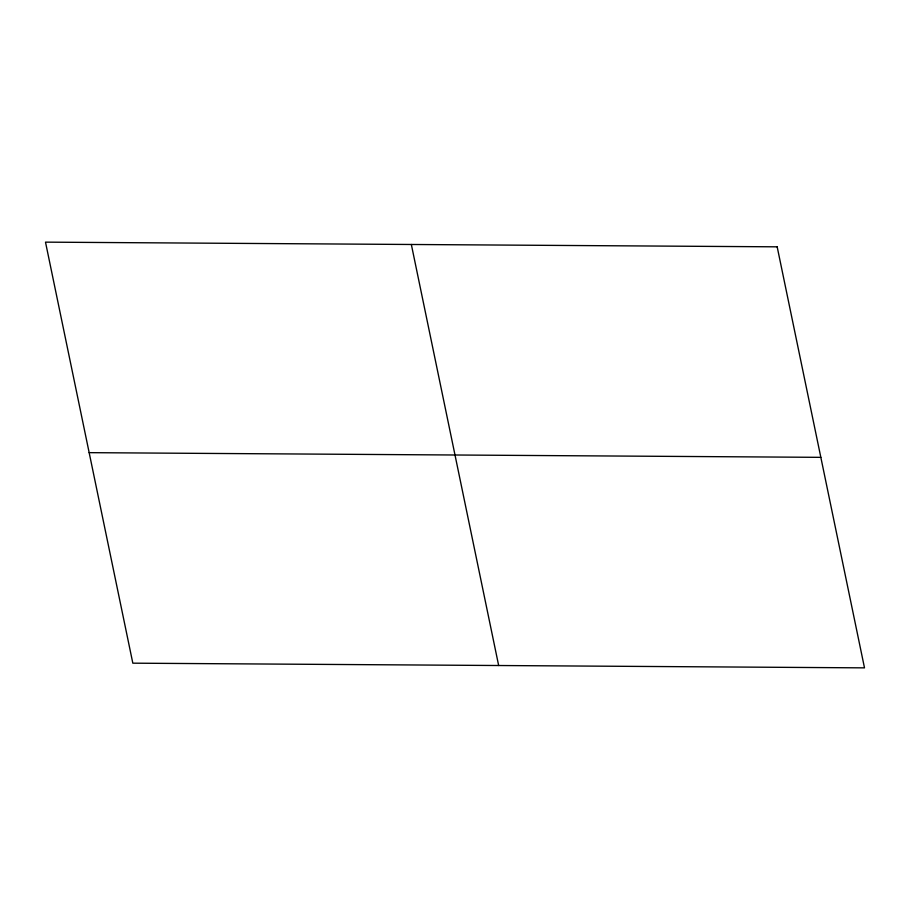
<?xml version="1.0" encoding="UTF-8"?>
<svg xmlns="http://www.w3.org/2000/svg" width="910" height="910" viewBox="0 0 910 910"><rect width="100%" height="100%" fill="white"/><g stroke="black" fill="none" stroke-linecap="round" stroke-linejoin="round"><path stroke-width="1.36" d="M89.157 452.657L820.843 457.343M411.343 244.483L498.657 665.517M777.174 246.826L45.5 242.14L132.826 663.174L864.5 667.86L777.174 246.826"/></g></svg>
